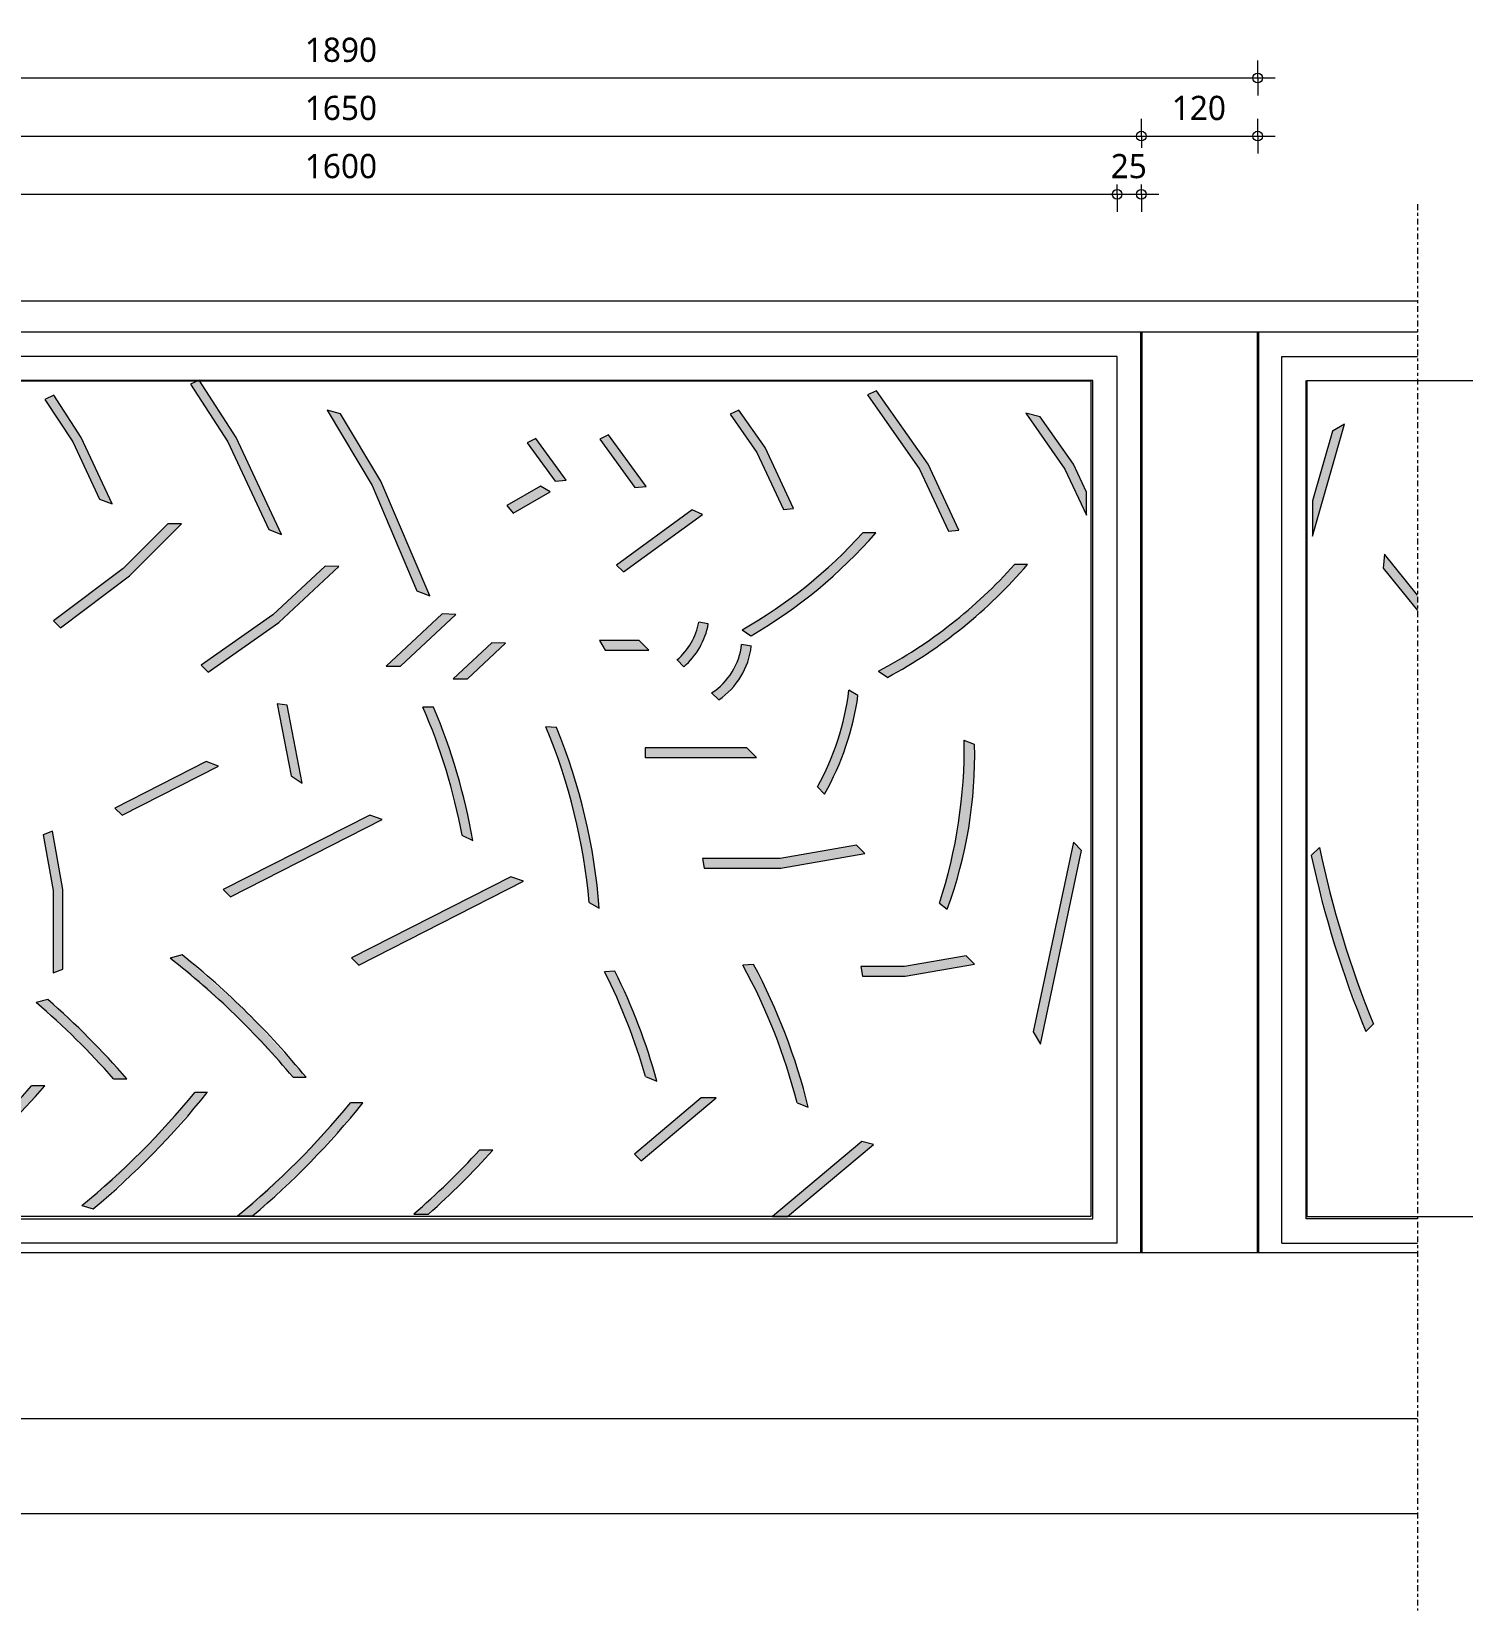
# Model space of a CAD drawing. Header units: millimetres. Extents: x 1789 to 13769, y 2055 to 27197.
# Drawn here: x 9907 to 11383, y 2414 to 4044 of the extents above; entities that cross this region are included whole.
import ezdxf

# ---------------------------------------------------------------- set-up
doc = ezdxf.new("R2010")
doc.units = ezdxf.units.MM
doc.linetypes.add('Dash', pattern=[6.35, 3.175, -3.175])
doc.linetypes.add('MV_center', pattern=[15, 6, -3, 3, -3])
for name, color, linetype, lineweight in [('A-ANNO-DIMS', 211, 'Continuous', 13), ('A-ANNO-DIMS-10', 211, 'Continuous', 13), ('A-DETL', 90, 'Continuous', 13), ('A-DETL-GENF', 92, 'Continuous', 18), ('G-ANNO-REFR', 1, 'Dash', 13)]:
    doc.layers.add(name, color=color, linetype=linetype, lineweight=lineweight)
doc.styles.add('Segoe UI_2', font='segoeui.ttf', dxfattribs={"height": 25})
doc.dimstyles.new('2_5_mm_4', dxfattribs={"dimscale": 304.8, "dimtxt": 26.184099, "dimasz": 0.032808, "dimexe": 0.059055, "dimexo": 0.0625, "dimgap": 0.029528, "dimtad": 1, "dimdec": 0, "dimzin": 0, "dimdsep": 46, "dimtxsty": 'Segoe UI_2', "dimblk1": 'DOTBLANK', "dimblk2": 'DOTBLANK', "dimsah": 1, "dimcen": 0.09, "dimdle": 0.059055, "dimazin": 0, "dimtfac": 1, "dimtdec": 4, "dimtix": 1, "dimtmove": 0, "dimatfit": 3, "dimfxl": 0.059055, "dimfxlon": 1, "dimtvp": 1, "dimtfill": 1, "dimtolj": 1, "dimtzin": 0, "dimarcsym": 2})
picture_1 = doc.add_image_def('image1.jpg', size_in_pixel=(696, 388))

# ---------------------------------------------------------------- blocks, each defined once
blk = doc.blocks.new('NLRS_00_DI_maskeer - Type 1-4234718-Details Restauratie 1-10')
at = {"layer": 'A-DETL-GENF', "linetype": 'MV_center'}
blk.add_line((1351, 0), (-100, 0), dxfattribs=at)
blk = doc.blocks.new('DIMBLOCK458-Details Restauratie 1-10')
at = {"layer": 'A-ANNO-DIMS-10'}
for p, q in [((9402, 3935.7), (9402, 3953.7)), ((11052, 3935.7), (11052, 3953.7)), ((9402, 3935.7), (11052, 3935.7)), ((9402, 3935.7), (9402, 3917.7)), ((11052, 3935.7), (11052, 3917.7))]:
    blk.add_line(p, q, dxfattribs=at)
for centre in [(9402, 3935.7), (11052, 3935.7)]:
    blk.add_circle(centre, 5, dxfattribs=at)
at = {"layer": 'A-ANNO-DIMS-10', "color": 0, "insert": (10188.9, 3977.3), "char_height": 25, "width": 91.406, "attachment_point": 1, "line_spacing_factor": 1.142579, "style": 'Segoe UI_2', "bg_fill": 3, "box_fill_scale": 1.25, "bg_fill_color": 9, "bg_fill_true_color": 13158600, "bg_fill_transparency": 0}
blk.add_mtext('1650', dxfattribs=at)
blk = doc.blocks.new('_DotBlank')
at = {"color": 0, "linetype": 'ByBlock', "lineweight": -2}
blk.add_line((-0.5, 0), (-1, 0), dxfattribs=at)
blk.add_circle((0, 0), 0.5, dxfattribs=at)
blk = doc.blocks.new('DIMBLOCK459-Details Restauratie 1-10')
at = {"layer": 'A-ANNO-DIMS-10'}
for p, q in [((11052, 3935.7), (11052, 3953.7)), ((11172, 3935.7), (11172, 3953.7)), ((11052, 3935.7), (11190, 3935.7)), ((11052, 3935.7), (11052, 3917.7)), ((11172, 3935.7), (11172, 3917.7))]:
    blk.add_line(p, q, dxfattribs=at)
for centre in [(11052, 3935.7), (11172, 3935.7)]:
    blk.add_circle(centre, 5, dxfattribs=at)
at = {"layer": 'A-ANNO-DIMS-10', "color": 0, "insert": (11083.4, 3977.3), "char_height": 25, "width": 68.555, "attachment_point": 1, "line_spacing_factor": 1.142579, "style": 'Segoe UI_2', "bg_fill": 3, "box_fill_scale": 1.25, "bg_fill_color": 9, "bg_fill_true_color": 13158600, "bg_fill_transparency": 0}
blk.add_mtext('120', dxfattribs=at)
blk = doc.blocks.new('DIMBLOCK460-Details Restauratie 1-10')
at = {"layer": 'A-ANNO-DIMS-10'}
for p, q in [((9282, 3995.7), (9282, 4013.7)), ((11172, 3995.7), (11172, 4013.7)), ((9264, 3995.7), (11190, 3995.7)), ((9282, 3995.7), (9282, 3977.7)), ((11172, 3995.7), (11172, 3977.7))]:
    blk.add_line(p, q, dxfattribs=at)
for centre in [(9282, 3995.7), (11172, 3995.7)]:
    blk.add_circle(centre, 5, dxfattribs=at)
at = {"layer": 'A-ANNO-DIMS-10', "color": 0, "insert": (10188.9, 4037.3), "char_height": 25, "width": 91.406, "attachment_point": 1, "line_spacing_factor": 1.142579, "style": 'Segoe UI_2', "bg_fill": 3, "box_fill_scale": 1.25, "bg_fill_color": 9, "bg_fill_true_color": 13158600, "bg_fill_transparency": 0}
blk.add_mtext('1890', dxfattribs=at)
blk = doc.blocks.new('DIMBLOCK462-Details Restauratie 1-10')
at = {"layer": 'A-ANNO-DIMS-10'}
for p, q in [((9427, 3875.7), (9427, 3893.7)), ((11027, 3875.7), (11027, 3893.7)), ((9427, 3875.7), (11027, 3875.7)), ((9427, 3875.7), (9427, 3857.7)), ((11027, 3875.7), (11027, 3857.7))]:
    blk.add_line(p, q, dxfattribs=at)
for centre in [(9427, 3875.7), (11027, 3875.7)]:
    blk.add_circle(centre, 5, dxfattribs=at)
at = {"layer": 'A-ANNO-DIMS-10', "color": 0, "insert": (10188.9, 3917.3), "char_height": 25, "width": 91.406, "attachment_point": 1, "line_spacing_factor": 1.142579, "style": 'Segoe UI_2', "bg_fill": 3, "box_fill_scale": 1.25, "bg_fill_color": 9, "bg_fill_true_color": 13158600, "bg_fill_transparency": 0}
blk.add_mtext('1600', dxfattribs=at)
blk = doc.blocks.new('DIMBLOCK463-Details Restauratie 1-10')
at = {"layer": 'A-ANNO-DIMS-10'}
for p, q in [((11027, 3875.7), (11027, 3893.7)), ((11052, 3875.7), (11052, 3893.7)), ((11027, 3875.7), (11070, 3875.7)), ((11027, 3875.7), (11027, 3857.7)), ((11052, 3875.7), (11052, 3857.7))]:
    blk.add_line(p, q, dxfattribs=at)
for centre in [(11027, 3875.7), (11052, 3875.7)]:
    blk.add_circle(centre, 5, dxfattribs=at)
at = {"layer": 'A-ANNO-DIMS-10', "color": 0, "insert": (11020.4, 3917.3), "char_height": 25, "width": 45.703, "attachment_point": 1, "line_spacing_factor": 1.142579, "style": 'Segoe UI_2', "bg_fill": 3, "box_fill_scale": 1.25, "bg_fill_color": 9, "bg_fill_true_color": 13158600, "bg_fill_transparency": 0}
blk.add_mtext('25', dxfattribs=at)

msp = doc.modelspace()

# ---------------------------------------------------------------- hatches: boundary and pattern name
at = {"layer": 'A-DETL-GENF'}
for points in [[(10164.9, 3524.8), (10118.2, 3624.9), (10079.9, 3683.8), (10070.8, 3679.6), (10109.4, 3620.1), (10151.6, 3529.7)], [(9990.2, 3556.3), (9958.2, 3624.9), (9930, 3668.3), (9920.8, 3664.1), (9949.4, 3620.1), (9976.9, 3561.2)], [(10853.1, 3528.1), (10863.7, 3529), (10831.9, 3597.1), (10778.8, 3673), (10769.6, 3668.7), (10823.2, 3592.1)], [(10317.7, 3461.2), (10267.4, 3579.7), (10225.7, 3649.2), (10211.8, 3652.9), (10258.5, 3575.2), (10304.6, 3466.5)], [(10682.6, 3550.5), (10693.2, 3551.4), (10663.9, 3614.3), (10636.8, 3652.9), (10627.6, 3648.7), (10655.2, 3609.3)], [(10995.4, 3544.5), (10995.4, 3568.2), (10981.9, 3597.1), (10947.7, 3646), (10932.7, 3650), (10973.2, 3592.1)], [(11228.5, 3523), (11261.6, 3638.6), (11249.2, 3631.4), (11228.5, 3559.3)], [(10447.1, 3579.5), (10458.5, 3580.7), (10427.4, 3623.7), (10418.2, 3619.2)], [(10529.5, 3573.1), (10540.9, 3574.3), (10502.2, 3627.6), (10493.1, 3623.1)], [(10403.8, 3546.7), (10441.9, 3568.7), (10431.9, 3574.5), (10397.2, 3554.5)], [(9936.7, 3428.2), (10008, 3482), (10061.5, 3535.5), (10047.4, 3535.5), (10001.4, 3489.6), (9929.5, 3435.4)], [(10517.6, 3486.1), (10599.2, 3545.4), (10588.7, 3550.1), (10510.3, 3493.1)], [(10649.2, 3420.2), (10673.1, 3434.9), (10696, 3450.8), (10718, 3468), (10739.1, 3486.4), (10759.1, 3505.8), (10778.1, 3526.4), (10764.7, 3526.4), (10726.8, 3488.7), (10685.1, 3455.2), (10640, 3426.4)], [(11337, 3446.1), (11337, 3462), (11302.8, 3504.2), (11301.5, 3489.8)], [(10089, 3382.6), (10162.2, 3433.8), (10224, 3491.5), (10209.9, 3492), (10155.9, 3441.6), (10082.1, 3389.9)], [(10790.3, 3377.2), (10817.2, 3392.9), (10843, 3410.1), (10867.7, 3428.9), (10891.3, 3449.1), (10913.6, 3470.7), (10934.5, 3493.8), (10921.1, 3493.8), (10900.6, 3472), (10878.8, 3451.5), (10855.9, 3432.4), (10831.8, 3414.6), (10806.8, 3398.4), (10780.8, 3383.6)], [(10272.9, 3388.7), (10287.5, 3388.7), (10344.8, 3442.2), (10330.7, 3442.7), (10284, 3399.1)], [(10579.9, 3388.1), (10586.2, 3394.2), (10591.6, 3400.9), (10596.3, 3408.1), (10600.2, 3415.8), (10603.1, 3423.9), (10605.2, 3432.4), (10595.4, 3434.2), (10590.9, 3419.6), (10583.3, 3406.4), (10572.9, 3395.2)], [(10344.8, 3375.6), (10356.6, 3375.6), (10396.1, 3412.5), (10382, 3413), (10341.9, 3375.6)], [(10543.8, 3405.3), (10533.8, 3415.3), (10493, 3415.3), (10498.8, 3405.3)], [(10616, 3354), (10622.6, 3359.1), (10628.7, 3364.8), (10634.1, 3371.1), (10638.8, 3378), (10642.7, 3385.4), (10645.9, 3393.1), (10648.1, 3401.1), (10649.6, 3409.4), (10639.6, 3411.3), (10636.3, 3396.5), (10629.8, 3382.8), (10620.4, 3370.9), (10608.6, 3361.3)], [(10725.2, 3256.8), (10737.4, 3281.1), (10747.2, 3306.1), (10754.6, 3331.9), (10759.6, 3358.6), (10750.3, 3364), (10745.8, 3337.9), (10738.8, 3312.5), (10729.5, 3288), (10717.8, 3264.2)], [(10186.3, 3268.2), (10170.7, 3348.6), (10160.2, 3349.9), (10174.7, 3275.5)], [(10362.1, 3209), (10355, 3244.2), (10345.8, 3278.9), (10334.7, 3312.9), (10321.5, 3346.4), (10310.6, 3346.6), (10323.5, 3314.4), (10334.5, 3281.7), (10343.7, 3248.3), (10351, 3214.4)], [(10492.7, 3139), (10484.5, 3202.6), (10469.8, 3265), (10448.7, 3325.5), (10437.6, 3326.2), (10458.7, 3267.4), (10473.6, 3206.7), (10482.3, 3144.8)], [(10851.7, 3138.2), (10860.8, 3165.6), (10868.2, 3193.4), (10873.8, 3221.7), (10877.7, 3250.3), (10879.7, 3279), (10879.9, 3307.9), (10869.2, 3312.2), (10866.9, 3255.4), (10858.3, 3199.2), (10843.7, 3144.2)], [(10655, 3294.6), (10645, 3304.6), (10540, 3304.6), (10540, 3294.6), (10651.5, 3294.6)], [(10000.4, 3235), (10099.8, 3285.6), (10087, 3290.3), (9993, 3242.4)], [(10112.2, 3150.7), (10268.7, 3230.4), (10255.8, 3235.1), (10104.8, 3158.2)], [(9929.2, 3072.3), (9939.2, 3076), (9939.2, 3158.2), (9928.5, 3218.4), (9919, 3214.9), (9929.2, 3157.4)], [(10600.9, 3180.3), (10680, 3180.3), (10766.6, 3195.6), (10758, 3204.2), (10679.2, 3190.3), (10599.2, 3190.3)], [(10947.9, 2998.6), (10990.4, 3198.7), (10982, 3207.1), (10940.4, 3011.5)], [(11283.6, 3011.7), (11291.3, 3019.3), (11259.3, 3109.3), (11235.7, 3201.8), (11227.3, 3193.3), (11251.4, 3101.2)], [(10244.7, 3080.3), (10414.5, 3166.8), (10401.6, 3171.5), (10237.2, 3087.7), (10238.2, 3086.8)], [(10176.8, 2964.6), (10190.1, 2964.6), (10129.5, 3031.1), (10062.2, 3090.9), (10049.9, 3087.6), (10116.6, 3029.5)], [(10708.2, 2933.7), (10697.6, 2971.9), (10684.7, 3009.2), (10669.5, 3045.5), (10651.8, 3081), (10640.9, 3080.2), (10658.3, 3046), (10673.4, 3010.9), (10686.3, 2974.9), (10696.9, 2938.1)], [(10808.3, 3068.8), (10879.9, 3081.4), (10871.2, 3090), (10807.5, 3078.8), (10762.4, 3078.8), (10764.2, 3068.8)], [(10552.1, 2960.7), (10533.2, 3018.5), (10508.8, 3074.1), (10498.1, 3073.3), (10521.9, 3020.3), (10540.5, 2965.2), (10543.3, 2964.1)], [(10005.2, 2963.1), (9965.8, 3005.3), (9923.7, 3044.8), (9911.8, 3041.6), (9953, 3003.7), (9991.6, 2963.1)], [(9839, 2873.9), (9881.1, 2913.4), (9920.5, 2955.6), (9907, 2955.6), (9868.4, 2915), (9827.1, 2877.1)], [(9970.5, 2828.9), (10032.4, 2885.9), (10088.3, 2948.8), (10075.4, 2948.8), (10019.9, 2887.6), (9958.7, 2832.1)], [(10134.9, 2821.5), (10194.7, 2877.1), (10248.9, 2938.2), (10236, 2938.2), (10180.5, 2877), (10119.3, 2821.5)], [(10536, 2878.3), (10613.4, 2943.3), (10597.8, 2943.3), (10528.9, 2885.4)], [(10316.6, 2823.4), (10350.6, 2855.4), (10382.8, 2889.2), (10369.1, 2889.2), (10336.1, 2855.4), (10301.3, 2823.4)], [(10671.4, 2821), (10687, 2821), (10775.5, 2895.3), (10763.7, 2898.4)]]:
    msp.add_hatch(color=7, dxfattribs=at).paths.add_polyline_path(points)

# ---------------------------------------------------------------- linework, layer by layer
at = {"layer": 'A-DETL', "lineweight": 18}
for p, q in [((11337, 3765.4), (9407, 3765.4)), ((11337, 3733.4), (9322, 3733.4)), ((11027, 3708.4), (9427, 3708.4)), ((11027, 2793.4), (11027, 3708.4)), ((11197, 2793.4), (11197, 3708.4)), ((11197, 3708.4), (11337, 3708.4)), ((10079, 3683.4), (9452, 3683.4)), ((10079.9, 3683.8), (10070.8, 3679.6)), ((10118.2, 3624.9), (10079.9, 3683.8)), ((11002, 3683.4), (10080.2, 3683.4)), ((11002, 2818.4), (11002, 3683.4)), ((11222, 2818.4), (11222, 3683.4)), ((9930, 3668.3), (9920.8, 3664.1)), ((9958.2, 3624.9), (9930, 3668.3)), ((10070.8, 3679.6), (10109.4, 3620.1)), ((10778.8, 3673), (10769.6, 3668.7)), ((10769.6, 3668.7), (10823.2, 3592.1)), ((10831.9, 3597.1), (10778.8, 3673)), ((9920.8, 3664.1), (9949.4, 3620.1)), ((10225.7, 3649.2), (10211.8, 3652.9)), ((10211.8, 3652.9), (10258.5, 3575.2)), ((10636.8, 3652.9), (10627.6, 3648.7)), ((10663.9, 3614.3), (10636.8, 3652.9)), ((10947.7, 3646), (10932.7, 3650)), ((10932.7, 3650), (10973.2, 3592.1)), ((10267.4, 3579.7), (10225.7, 3649.2)), ((10627.6, 3648.7), (10655.2, 3609.3)), ((10981.9, 3597.1), (10947.7, 3646)), ((11228.5, 3523), (11261.6, 3638.6)), ((11261.6, 3638.6), (11249.2, 3631.4)), ((9949.4, 3620.1), (9976.9, 3561.2)), ((9990.2, 3556.3), (9958.2, 3624.9)), ((10109.4, 3620.1), (10151.6, 3529.7)), ((10164.9, 3524.8), (10118.2, 3624.9)), ((10427.4, 3623.7), (10418.2, 3619.2)), ((10418.2, 3619.2), (10447.1, 3579.5)), ((10458.5, 3580.7), (10427.4, 3623.7)), ((10502.2, 3627.6), (10493.1, 3623.1)), ((10493.1, 3623.1), (10529.5, 3573.1)), ((10540.9, 3574.3), (10502.2, 3627.6)), ((11249.2, 3631.4), (11228.5, 3559.3)), ((10655.2, 3609.3), (10682.6, 3550.5)), ((10693.2, 3551.4), (10663.9, 3614.3)), ((10823.2, 3592.1), (10853.1, 3528.1)), ((10863.7, 3529), (10831.9, 3597.1)), ((10973.2, 3592.1), (10995.4, 3544.5)), ((10995.4, 3568.2), (10981.9, 3597.1)), ((10258.5, 3575.2), (10304.6, 3466.5)), ((10317.7, 3461.2), (10267.4, 3579.7)), ((10431.9, 3574.5), (10397.2, 3554.5)), ((10403.8, 3546.7), (10441.9, 3568.7)), ((10441.9, 3568.7), (10431.9, 3574.5)), ((10447.1, 3579.5), (10458.5, 3580.7)), ((10529.5, 3573.1), (10540.9, 3574.3)), ((10995.4, 3544.5), (10995.4, 3568.2)), ((9976.9, 3561.2), (9990.2, 3556.3)), ((10397.2, 3554.5), (10403.8, 3546.7)), ((11228.5, 3559.3), (11228.5, 3523)), ((10047.4, 3535.5), (10001.4, 3489.6)), ((10008, 3482), (10061.5, 3535.5)), ((10061.5, 3535.5), (10047.4, 3535.5)), ((10588.7, 3550.1), (10510.3, 3493.1)), ((10517.6, 3486.1), (10599.2, 3545.4)), ((10599.2, 3545.4), (10588.7, 3550.1)), ((10682.6, 3550.5), (10693.2, 3551.4)), ((10151.6, 3529.7), (10164.9, 3524.8)), ((10778.1, 3526.4), (10764.7, 3526.4)), ((10853.1, 3528.1), (10863.7, 3529)), ((11302.8, 3504.2), (11301.5, 3489.8)), ((11337, 3462), (11302.8, 3504.2)), ((10001.4, 3489.6), (9929.5, 3435.4)), ((10209.9, 3492), (10155.9, 3441.6)), ((10162.2, 3433.8), (10224, 3491.5)), ((10224, 3491.5), (10209.9, 3492)), ((10510.3, 3493.1), (10517.6, 3486.1)), ((10934.5, 3493.8), (10921.1, 3493.8)), ((11301.5, 3489.8), (11337, 3446.1)), ((9936.7, 3428.2), (10008, 3482)), ((10304.6, 3466.5), (10317.7, 3461.2)), ((10155.9, 3441.6), (10082.1, 3389.9)), ((10330.7, 3442.7), (10272.9, 3388.7)), ((10287.5, 3388.7), (10344.8, 3442.2)), ((10344.8, 3442.2), (10330.7, 3442.7)), ((9929.5, 3435.4), (9936.7, 3428.2)), ((10089, 3382.6), (10162.2, 3433.8)), ((10605.2, 3432.4), (10595.4, 3434.2)), ((10640, 3426.4), (10649.2, 3420.2)), ((10382, 3413), (10341.9, 3375.6)), ((10356.6, 3375.6), (10396.1, 3412.5)), ((10396.1, 3412.5), (10382, 3413)), ((10533.8, 3415.3), (10493, 3415.3)), ((10493, 3415.3), (10498.8, 3405.3)), ((10498.8, 3405.3), (10543.8, 3405.3)), ((10543.8, 3405.3), (10533.8, 3415.3)), ((10649.6, 3409.4), (10639.6, 3411.3)), ((10082.1, 3389.9), (10089, 3382.6)), ((10272.9, 3388.7), (10287.5, 3388.7)), ((10572.9, 3395.2), (10579.9, 3388.1)), ((10341.9, 3375.6), (10356.6, 3375.6)), ((10780.8, 3383.6), (10790.3, 3377.2)), ((10608.6, 3361.3), (10616, 3354)), ((10759.6, 3358.6), (10750.3, 3364)), ((10170.7, 3348.6), (10160.2, 3349.9)), ((10160.2, 3349.9), (10174.7, 3275.5)), ((10186.3, 3268.2), (10170.7, 3348.6)), ((10321.5, 3346.4), (10310.6, 3346.6)), ((10448.7, 3325.5), (10437.6, 3326.2)), ((10879.9, 3307.9), (10869.2, 3312.2)), ((10645, 3304.6), (10540, 3304.6)), ((10540, 3304.6), (10540, 3294.6)), ((10540, 3294.6), (10655, 3294.6)), ((10655, 3294.6), (10645, 3304.6)), ((10087, 3290.3), (9993, 3242.4)), ((10000.4, 3235), (10099.8, 3285.6)), ((10099.8, 3285.6), (10087, 3290.3)), ((10174.7, 3275.5), (10186.3, 3268.2)), ((10717.8, 3264.2), (10725.2, 3256.8)), ((9993, 3242.4), (10000.4, 3235)), ((10255.8, 3235.1), (10104.8, 3158.2)), ((10112.2, 3150.7), (10268.7, 3230.4)), ((10268.7, 3230.4), (10255.8, 3235.1)), ((9928.5, 3218.4), (9919, 3214.9)), ((9919, 3214.9), (9929.2, 3157.4)), ((9939.2, 3158.2), (9928.5, 3218.4)), ((10351, 3214.4), (10362.1, 3209)), ((10758, 3204.2), (10679.2, 3190.3)), ((10680, 3180.3), (10766.6, 3195.6)), ((10766.6, 3195.6), (10758, 3204.2)), ((10982, 3207.1), (10940.4, 3011.5)), ((10947.9, 2998.6), (10990.4, 3198.7)), ((10990.4, 3198.7), (10982, 3207.1)), ((11235.7, 3201.8), (11227.3, 3193.3)), ((10679.2, 3190.3), (10599.2, 3190.3)), ((10599.2, 3190.3), (10600.9, 3180.3)), ((10600.9, 3180.3), (10680, 3180.3)), ((10401.6, 3171.5), (10237.2, 3087.7)), ((10244.7, 3080.3), (10414.5, 3166.8)), ((10414.5, 3166.8), (10401.6, 3171.5)), ((9929.2, 3157.4), (9929.2, 3072.3)), ((9939.2, 3076), (9939.2, 3158.2)), ((10104.8, 3158.2), (10112.2, 3150.7)), ((10482.3, 3144.8), (10492.7, 3139)), ((10843.7, 3144.2), (10851.7, 3138.2)), ((10062.2, 3090.9), (10049.9, 3087.6)), ((10237.2, 3087.7), (10244.7, 3080.3)), ((10651.8, 3081), (10640.9, 3080.2)), ((10871.2, 3090), (10807.5, 3078.8)), ((10808.3, 3068.8), (10879.9, 3081.4)), ((10879.9, 3081.4), (10871.2, 3090)), ((9929.2, 3072.3), (9939.2, 3076)), ((10508.8, 3074.1), (10498.1, 3073.3)), ((10807.5, 3078.8), (10762.4, 3078.8)), ((10762.4, 3078.8), (10764.2, 3068.8)), ((10764.2, 3068.8), (10808.3, 3068.8)), ((9923.7, 3044.8), (9911.8, 3041.6)), ((11283.6, 3011.7), (11291.3, 3019.3)), ((10940.4, 3011.5), (10947.9, 2998.6)), ((10540.5, 2965.2), (10552.1, 2960.7)), ((9920.5, 2955.6), (9907, 2955.6)), ((9991.6, 2963.1), (10005.2, 2963.1)), ((10088.3, 2948.8), (10075.4, 2948.8)), ((10176.8, 2964.6), (10190.1, 2964.6)), ((10248.9, 2938.2), (10236, 2938.2)), ((10597.8, 2943.3), (10528.9, 2885.4)), ((10536, 2878.3), (10613.4, 2943.3)), ((10613.4, 2943.3), (10597.8, 2943.3)), ((10696.9, 2938.1), (10708.2, 2933.7)), ((10382.8, 2889.2), (10369.1, 2889.2)), ((10528.9, 2885.4), (10536, 2878.3)), ((10763.7, 2898.4), (10671.4, 2821)), ((10687, 2821), (10775.5, 2895.3)), ((10775.5, 2895.3), (10763.7, 2898.4)), ((9958.7, 2832.1), (9970.5, 2828.9)), ((10119.3, 2821.5), (10134.9, 2821.5)), ((10301.3, 2823.4), (10316.6, 2823.4)), ((10671.4, 2821), (10687, 2821)), ((9452, 2818.4), (11002, 2818.4)), ((11337, 2818.4), (11222, 2818.4)), ((11027, 2793.4), (9427, 2793.4)), ((11197, 2793.4), (11337, 2793.4)), ((11337, 2783.4), (9307, 2783.4)), ((9418, 2612.4), (11337, 2612.4)), ((9386, 2514.4), (11337, 2514.4))]:
    msp.add_line(p, q, dxfattribs=at)
at = {"layer": 'A-DETL', "lineweight": 35}
for p, q in [((11052, 2783.4), (11052, 3733.4)), ((11172, 3733.4), (11172, 2783.4))]:
    msp.add_line(p, q, dxfattribs=at)
at = {"layer": 'A-DETL', "lineweight": 18}
for centre, radius, start, end in [((10394.2, 3860.8), 499.1, 299.5078, 317.9325), ((10394.2, 3860.8), 509.1, 300.0675, 318.9402), ((10547.4, 3825.5), 499.7, 297.8392, 318.4028), ((10547.5, 3825.4), 509.7, 298.439, 319.4016), ((10529.1, 3446.5), 67.4, 310.4895, 349.5105), ((10529.1, 3446.5), 77.4, 311.0734, 349.5105), ((10571.8, 3418.7), 68.2, 302.6886, 353.7637), ((10571.9, 3418.6), 78.2, 304.2849, 353.2421), ((10476.7, 3397.7), 275.6, 331.0188, 352.9812), ((10476.7, 3397.7), 285.6, 330.4437, 352.133), ((9750.2, 3103), 611.1, 10.5051, 23.4949), ((9750.2, 3103), 621.1, 9.8253, 23.0752), ((9872.5, 3090.8), 612.2, 5.0564, 22.6153), ((9872.4, 3090.9), 622.2, 4.4333, 22.1502), ((10347.2, 3305.6), 522.1, 341.9964, 0.7314), ((10418.8, 3297.4), 461.3, 339.8111, 1.3094), ((12260.6, 3414.6), 1056.7, 192.0838, 202.4109), ((12260.6, 3414.6), 1046.7, 191.7287, 202.183), ((9531.4, 2425.9), 840.6, 39.8537, 51.9238), ((9531.7, 2425.9), 850.7, 39.2899, 51.4214), ((10106.3, 2787.6), 609.4, 14.2917, 28.6898), ((10106.2, 2787.6), 619.5, 13.6399, 28.2632), ((9955.1, 2798.1), 608.8, 15.9328, 26.8815), ((9955, 2798), 618.8, 15.2426, 26.4923), ((9363.6, 2404.9), 840.2, 41.6302, 49.2741), ((9363.9, 2404.9), 850.2, 41.0357, 48.8191), ((9279, 3513.8), 840.2, 310.7259, 318.3698), ((9279.2, 3513.8), 850.2, 311.1809, 318.9643), ((9424.6, 3482.9), 841.9, 309.3766, 320.6234), ((9424.6, 3482.9), 851.9, 309.857, 321.1732), ((9585.2, 3472.3), 841.9, 309.3766, 320.6234), ((9585.2, 3472.3), 851.9, 310.189, 321.1732), ((9751.2, 3458.2), 839.9, 310.9139, 317.3599), ((9751.3, 3458.2), 850, 311.6874, 317.9786)]:
    msp.add_arc(centre, radius, start, end, dxfattribs=at)

# ---------------------------------------------------------------- block references
at = {"layer": 'A-DETL-GENF', "linetype": 'MV_center', "rotation": 89.99999999999991}
msp.add_blockref('NLRS_00_DI_maskeer - Type 1-4234718-Details Restauratie 1-10', (11337, 2514.4), dxfattribs=at)

# ---------------------------------------------------------------- dimensions: what is measured, and where the dimension line sits
at = {"layer": 'A-ANNO-DIMS'}
dim = msp.add_linear_dim(base=(11052, 3935.7), p1=(9402, 3917.7), p2=(11052, 3917.7), dimstyle='2_5_mm_4', override={"dimpost": '<>', "dimfxl": 1650}, dxfattribs=at)
dim.commit()
dim.dimension.update_dxf_attribs({"geometry": 'DIMBLOCK458-Details Restauratie 1-10', "text_midpoint": (10227, 3957.7)})

# ---------------------------------------------------------------- pictures from other files: only their frames are drawn
at = {"layer": 'G-ANNO-REFR'}
image = msp.add_image(picture_1, insert=(9453.2, 2821), size_in_units=(1546.6, 862.2), dxfattribs=at)
image.dxf.flags = 7
image = msp.add_image(picture_1, insert=(12769.4, 2821), size_in_units=(1546.6, 862.2), rotation=180, dxfattribs=at)
image.dxf.v_pixel = (0, 2.2222)
image.dxf.flags = 7

# ---------------------------------------------------------------- next in the draw order: dimensions: what is measured, and where the dimension line sits
at = {"layer": 'A-ANNO-DIMS'}
for base, p1, p2, override, picture, middle in [((11172, 3935.7), (11052, 3917.7), (11172, 3917.7), {"dimpost": '<>', "dimfxl": 120}, 'DIMBLOCK459-Details Restauratie 1-10', (11112, 3957.7)), ((11027, 3875.7), (9427, 3857.7), (11027, 3857.7), {"dimpost": '<>', "dimfxl": 1600}, 'DIMBLOCK462-Details Restauratie 1-10', (10227, 3897.7))]:
    dim = msp.add_linear_dim(base=base, p1=p1, p2=p2, dimstyle='2_5_mm_4', override=override, dxfattribs=at)
    dim.commit()
    dim.dimension.update_dxf_attribs({"geometry": picture, "text_midpoint": middle})

# ---------------------------------------------------------------- next in the draw order: dimensions: what is measured, and where the dimension line sits
for base, p1, p2, override, picture, middle in [((11172, 3995.7), (9282, 3977.7), (11172, 3977.7), {"dimpost": '<>', "dimfxl": 1890}, 'DIMBLOCK460-Details Restauratie 1-10', (10227, 4017.7)), ((11052, 3875.7), (11027, 3857.7), (11052, 3857.7), {"dimpost": '<>', "dimfxl": 25}, 'DIMBLOCK463-Details Restauratie 1-10', (11039.5, 3897.6))]:
    dim = msp.add_linear_dim(base=base, p1=p1, p2=p2, dimstyle='2_5_mm_4', override=override, dxfattribs=at)
    dim.commit()
    dim.dimension.update_dxf_attribs({"geometry": picture, "text_midpoint": middle})

doc.saveas('drawing.dxf')
